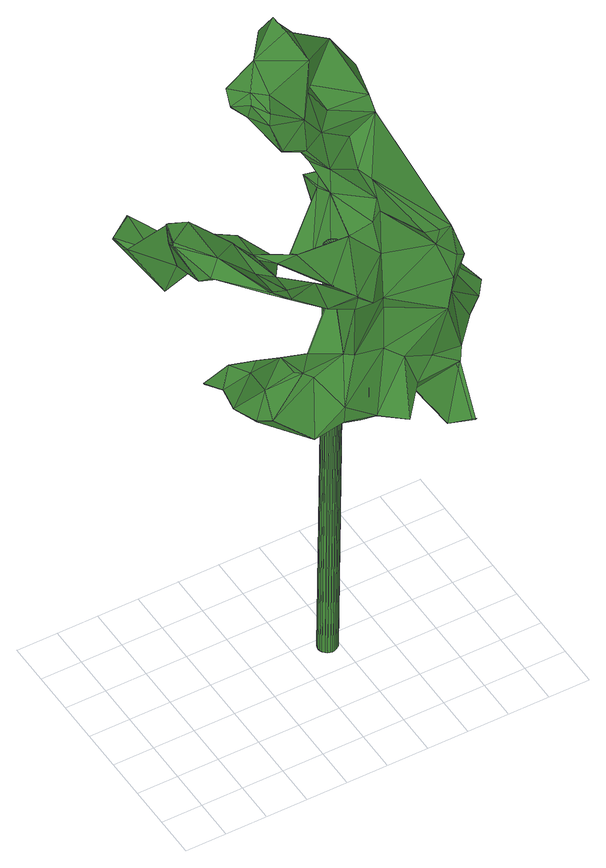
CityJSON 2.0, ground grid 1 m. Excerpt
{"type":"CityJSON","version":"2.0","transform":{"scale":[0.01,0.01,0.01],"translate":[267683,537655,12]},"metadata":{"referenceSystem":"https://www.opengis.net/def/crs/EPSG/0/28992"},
"CityObjects":{
"tree1":{"type":"SolitaryVegetationObject","attributes":{"gtid":175,"crown_width_m":6.67,"crown_median_z":25.02,"crown_r50_m":0.35,"crown_porosity":0.924,"trunk_H_m":12.04,"trunk_DBH_m":0.46,"trunk_radius_m":0.23,"trunk_base_height_m":12.98,"original_gtid":"191"},"geometry":[{"type":"Solid","lod":"3","boundaries":[[[[0,1,2]],[[3,4,5]],[[6,7,8]],[[9,10,11]],[[12,11,10]],[[13,14,15]],[[16,17,18]],[[2,19,0]],[[20,21,2]],[[1,22,23]],[[24,22,1]],[[25,26,27]],[[28,29,30]],[[31,32,33]],[[34,35,36]],[[37,18,17]],[[0,19,38]],[[39,19,40]],[[41,42,43]],[[44,45,43]],[[46,47,48]],[[49,50,51]],[[52,53,54]],[[55,56,57]],[[58,59,60]],[[61,62,63]],[[64,53,65]],[[66,67,68]],[[69,70,71]],[[72,22,24]],[[73,71,74]],[[75,6,8]],[[76,46,77]],[[64,54,53]],[[78,29,28]],[[79,80,81]],[[55,82,56]],[[67,83,84]],[[67,84,85]],[[86,21,20]],[[23,86,20]],[[70,87,71]],[[69,88,70]],[[83,89,90]],[[91,92,93]],[[94,95,96]],[[97,56,98]],[[56,82,98]],[[73,77,99]],[[74,77,73]],[[100,101,102]],[[103,100,102]],[[59,104,105]],[[106,107,108]],[[52,107,106]],[[109,72,110]],[[111,112,113]],[[44,68,67]],[[66,68,114]],[[25,27,84]],[[83,25,84]],[[115,98,82]],[[65,53,52]],[[98,115,116]],[[62,13,15]],[[117,112,118]],[[119,117,118]],[[13,120,14]],[[97,121,122]],[[123,122,121]],[[91,124,16]],[[31,124,91]],[[33,125,104]],[[32,125,33]],[[126,104,125]],[[40,2,21]],[[127,18,37]],[[75,8,49]],[[128,32,93]],[[35,34,83]],[[129,130,131]],[[49,7,50]],[[132,133,134]],[[61,104,13]],[[135,104,61]],[[7,49,8]],[[25,136,26]],[[25,34,136]],[[37,137,138]],[[127,37,138]],[[137,127,138]],[[139,140,141]],[[66,89,67]],[[83,67,89]],[[63,62,142]],[[63,135,61]],[[75,49,143]],[[6,144,7]],[[13,62,61]],[[145,146,147]],[[26,148,149]],[[13,59,150]],[[151,152,153]],[[151,153,81]],[[132,154,133]],[[93,126,128]],[[147,146,155]],[[156,157,54]],[[158,46,159]],[[158,159,160]],[[131,130,105]],[[75,161,6]],[[58,62,15]],[[2,40,19]],[[162,65,163]],[[127,164,18]],[[165,51,166]],[[167,168,78]],[[169,7,144]],[[79,170,171]],[[44,67,85]],[[10,172,38]],[[38,12,10]],[[96,95,173]],[[174,148,36]],[[57,175,55]],[[35,30,174]],[[176,73,99]],[[94,177,169]],[[176,99,48]],[[178,101,100]],[[28,179,180]],[[181,28,180]],[[132,179,181]],[[176,182,73]],[[181,179,134]],[[183,184,185]],[[186,76,74]],[[187,5,188]],[[155,75,189]],[[58,15,14]],[[76,77,74]],[[152,190,109]],[[149,148,174]],[[191,168,192]],[[5,193,3]],[[118,80,79]],[[194,0,172]],[[195,96,173]],[[196,107,156]],[[197,198,123]],[[199,200,97]],[[43,68,44]],[[29,201,30]],[[38,19,39]],[[202,47,158]],[[48,47,202]],[[104,59,13]],[[163,203,42]],[[163,42,204]],[[183,185,158]],[[187,193,5]],[[167,133,205]],[[133,123,205]],[[206,137,17]],[[123,121,205]],[[195,173,95]],[[50,7,207]],[[208,126,92]],[[139,126,208]],[[146,177,195]],[[85,84,209]],[[114,210,66]],[[28,210,114]],[[10,87,211]],[[150,14,120]],[[90,210,28]],[[43,114,68]],[[146,145,177]],[[169,177,145]],[[212,213,214]],[[0,215,216]],[[96,177,94]],[[195,177,96]],[[85,209,44]],[[214,217,212]],[[218,167,78]],[[167,218,133]],[[206,164,137]],[[197,209,219]],[[45,41,43]],[[146,195,161]],[[220,221,109]],[[36,35,174]],[[137,164,127]],[[52,157,222]],[[46,158,47]],[[54,72,24]],[[160,113,223]],[[73,182,71]],[[190,151,224]],[[214,225,217]],[[207,225,50]],[[50,225,51]],[[6,95,94]],[[24,156,54]],[[226,209,197]],[[94,144,6]],[[134,227,193]],[[118,112,22]],[[228,229,230]],[[41,231,232]],[[229,233,230]],[[99,77,46]],[[99,46,48]],[[110,220,109]],[[140,234,171]],[[171,234,235]],[[111,113,160]],[[205,168,167]],[[205,115,168]],[[101,124,31]],[[183,158,160]],[[223,183,160]],[[143,189,75]],[[1,23,2]],[[222,236,107]],[[237,107,236]],[[237,236,222]],[[202,158,185]],[[37,17,137]],[[106,163,52]],[[203,163,106]],[[45,231,41]],[[156,238,196]],[[163,239,162]],[[240,4,3]],[[97,200,56]],[[227,119,193]],[[159,186,241]],[[159,241,111]],[[43,242,114]],[[94,169,144]],[[52,163,65]],[[223,108,196]],[[223,196,183]],[[141,81,153]],[[141,153,152]],[[81,80,151]],[[243,118,22]],[[155,189,143]],[[232,42,41]],[[87,9,244]],[[62,58,60]],[[142,62,60]],[[91,32,31]],[[227,242,106]],[[106,242,203]],[[59,105,60]],[[245,246,139]],[[129,246,245]],[[87,10,9]],[[206,17,16]],[[2,23,20]],[[120,13,150]],[[247,248,215]],[[24,238,156]],[[86,112,111]],[[219,209,84]],[[133,154,123]],[[166,228,165]],[[123,180,197]],[[249,55,175]],[[142,60,250]],[[251,149,174]],[[204,252,239]],[[35,83,30]],[[25,83,34]],[[245,139,141]],[[14,150,58]],[[58,150,59]],[[190,152,151]],[[231,45,226]],[[141,170,81]],[[239,163,204]],[[131,105,246]],[[91,93,32]],[[54,60,253]],[[54,253,72]],[[199,254,27]],[[97,254,199]],[[87,244,71]],[[74,71,244]],[[243,22,72]],[[239,252,162]],[[93,92,126]],[[174,30,201]],[[251,201,191]],[[174,201,251]],[[46,186,159]],[[46,76,186]],[[198,27,254]],[[140,139,234]],[[181,123,154]],[[181,154,132]],[[215,248,184]],[[202,248,48]],[[185,248,202]],[[48,248,176]],[[171,170,141]],[[51,225,166]],[[231,180,232]],[[40,21,39]],[[227,223,113]],[[117,227,113]],[[156,222,157]],[[248,185,184]],[[101,178,206]],[[54,157,52]],[[128,125,32]],[[179,255,232]],[[235,118,79]],[[256,147,257]],[[166,225,214]],[[16,258,259]],[[164,258,16]],[[109,221,152]],[[23,22,86]],[[212,91,213]],[[81,170,79]],[[146,161,155]],[[228,214,213]],[[247,215,0]],[[260,221,220]],[[260,152,221]],[[230,233,261]],[[230,261,162]],[[169,207,7]],[[238,24,262]],[[220,110,253]],[[72,253,110]],[[242,263,203]],[[42,203,263]],[[42,263,43]],[[147,264,145]],[[264,169,145]],[[265,16,259]],[[178,258,206]],[[206,258,164]],[[233,258,178]],[[265,213,91]],[[126,125,128]],[[265,91,16]],[[0,216,1]],[[180,179,232]],[[42,255,266]],[[257,155,143]],[[206,16,124]],[[206,124,101]],[[141,260,267]],[[242,43,263]],[[217,264,147]],[[223,227,108]],[[204,266,165]],[[42,266,204]],[[230,162,252]],[[115,192,168]],[[142,250,63]],[[249,82,55]],[[265,259,229]],[[268,250,64]],[[63,250,268]],[[249,175,251]],[[222,107,52]],[[74,244,186]],[[9,186,244]],[[260,253,267]],[[233,259,258]],[[135,33,104]],[[235,269,118]],[[31,33,135]],[[149,200,199]],[[149,199,26]],[[27,26,199]],[[225,207,264]],[[160,159,111]],[[101,31,135]],[[251,200,149]],[[175,200,251]],[[175,57,200]],[[155,257,147]],[[181,134,78]],[[256,217,147]],[[180,123,181]],[[266,257,143]],[[122,254,97]],[[26,136,148]],[[246,126,139]],[[198,122,123]],[[29,191,201]],[[219,84,27]],[[114,179,28]],[[242,227,179]],[[242,179,114]],[[166,214,228]],[[172,211,194]],[[133,218,134]],[[79,171,235]],[[78,134,218]],[[193,119,269]],[[194,88,69]],[[22,112,86]],[[256,270,212]],[[256,212,217]],[[151,80,118]],[[140,171,141]],[[78,28,271]],[[129,245,130]],[[92,272,256]],[[227,134,179]],[[168,29,78]],[[193,273,3]],[[207,169,264]],[[208,274,139]],[[184,24,275]],[[184,275,215]],[[205,116,115]],[[95,161,195]],[[42,232,255]],[[39,12,38]],[[101,135,102]],[[135,63,102]],[[103,102,63]],[[234,139,274]],[[16,18,164]],[[108,227,106]],[[108,107,196]],[[118,269,119]],[[162,268,65]],[[268,103,63]],[[268,64,65]],[[268,100,103]],[[268,162,100]],[[156,107,237]],[[156,237,222]],[[269,235,274]],[[248,182,176]],[[105,104,246]],[[251,276,249]],[[251,191,276]],[[82,249,276]],[[82,192,115]],[[82,276,192]],[[191,192,276]],[[184,262,24]],[[277,255,179]],[[266,255,277]],[[225,264,217]],[[233,178,261]],[[141,267,245]],[[260,141,152]],[[71,247,69]],[[38,172,0]],[[253,260,220]],[[180,231,226]],[[180,226,197]],[[66,90,89]],[[243,151,118]],[[224,151,243]],[[278,5,4]],[[212,272,91]],[[92,91,272]],[[240,278,4]],[[134,277,132]],[[119,227,117]],[[117,113,112]],[[193,277,134]],[[187,277,193]],[[269,277,187]],[[56,200,57]],[[257,277,256]],[[266,277,257]],[[105,245,267]],[[245,105,130]],[[60,105,267]],[[60,267,253]],[[86,241,11]],[[11,241,186]],[[181,78,271]],[[277,208,279]],[[277,279,256]],[[92,256,279]],[[92,279,208]],[[259,233,229]],[[129,131,246]],[[278,273,5]],[[240,273,278]],[[3,273,240]],[[196,238,183]],[[100,261,178]],[[64,250,54]],[[60,54,250]],[[70,211,87]],[[10,211,172]],[[247,0,194]],[[69,247,194]],[[11,12,86]],[[132,277,179]],[[9,11,186]],[[28,30,90]],[[86,12,21]],[[39,21,12]],[[248,247,182]],[[71,182,247]],[[228,213,229]],[[229,213,265]],[[188,5,273]],[[188,273,193]],[[269,188,193]],[[187,188,269]],[[122,198,254]],[[269,208,277]],[[256,272,270]],[[270,272,212]],[[86,111,241]],[[216,275,1]],[[216,215,275]],[[1,275,24]],[[143,280,266]],[[165,266,280]],[[168,191,29]],[[148,136,36]],[[246,104,126]],[[34,36,136]],[[155,161,75]],[[162,261,100]],[[181,271,28]],[[234,274,235]],[[269,274,208]],[[197,219,198]],[[198,219,27]],[[83,90,30]],[[121,116,205]],[[98,116,97]],[[97,116,121]],[[165,252,204]],[[228,252,165]],[[228,230,252]],[[194,211,88]],[[88,211,70]],[[238,262,183]],[[184,183,262]],[[165,280,51]],[[51,280,49]],[[143,49,280]],[[95,6,161]],[[109,281,72]],[[190,281,109]],[[243,72,281]],[[90,66,210]],[[44,209,45]],[[226,45,209]],[[243,281,224]],[[190,224,281]],[[282,283,284]],[[282,284,285]],[[285,284,286]],[[285,286,287]],[[284,283,288]],[[284,288,286]],[[286,288,289]],[[286,289,287]],[[288,283,290]],[[288,290,289]],[[289,290,291]],[[289,291,287]],[[290,283,292]],[[290,292,291]],[[291,292,293]],[[291,293,287]],[[292,283,294]],[[292,294,293]],[[293,294,295]],[[293,295,287]],[[294,283,296]],[[294,296,295]],[[295,296,297]],[[295,297,287]],[[296,283,298]],[[296,298,297]],[[297,298,299]],[[297,299,287]],[[298,283,300]],[[298,300,299]],[[299,300,301]],[[299,301,287]],[[300,283,302]],[[300,302,301]],[[301,302,303]],[[301,303,287]],[[302,283,304]],[[302,304,303]],[[303,304,305]],[[303,305,287]],[[304,283,306]],[[304,306,305]],[[305,306,307]],[[305,307,287]],[[306,283,308]],[[306,308,307]],[[307,308,309]],[[307,309,287]],[[308,283,310]],[[308,310,309]],[[309,310,311]],[[309,311,287]],[[310,283,312]],[[310,312,311]],[[311,312,313]],[[311,313,287]],[[312,283,314]],[[312,314,313]],[[313,314,315]],[[313,315,287]],[[314,283,316]],[[314,316,315]],[[315,316,317]],[[315,317,287]],[[316,283,318]],[[316,318,317]],[[317,318,319]],[[317,319,287]],[[318,283,320]],[[318,320,319]],[[319,320,321]],[[319,321,287]],[[320,283,322]],[[320,322,321]],[[321,322,323]],[[321,323,287]],[[322,283,324]],[[322,324,323]],[[323,324,325]],[[323,325,287]],[[324,283,326]],[[324,326,325]],[[325,326,327]],[[325,327,287]],[[326,283,328]],[[326,328,327]],[[327,328,329]],[[327,329,287]],[[328,283,330]],[[328,330,329]],[[329,330,331]],[[329,331,287]],[[330,283,282]],[[330,282,331]],[[331,282,285]],[[331,285,287]]]]}]}
},
"vertices":[
[609,491,1674],[652,399,1563],[679,499,1552],[679,216,1287],[697,148,1201],[553,162,1266],[174,160,1066],[192,93,1076],[191,93,1079],[456,513,1684],[532,531,1667],[531,469,1608],[578,531,1578],[759,372,1044],[770,414,1048],[761,372,1046],[577,88,983],[641,54,875],[640,54,873],[661,572,1570],[639,500,1520],[631,538,1505],[595,366,1497],[625,453,1530],[641,354,1555],[82,255,1522],[90,290,1499],[120,214,1433],[287,174,1395],[238,268,1409],[231,260,1451],[610,144,1080],[583,218,1118],[694,227,1120],[84,259,1530],[145,299,1526],[99,312,1532],[695,25,885],[584,585,1604],[624,555,1516],[656,556,1552],[349,100,1349],[422,71,1316],[335,40,1389],[250,49,1452],[305,85,1396],[344,388,1662],[370,290,1629],[360,321,1686],[211,59,1098],[294,28,1027],[295,25,1029],[684,174,1289],[729,162,1245],[746,214,1278],[126,522,1363],[89,477,1317],[60,472,1368],[755,350,1076],[752,351,1077],[764,285,1142],[782,211,1046],[811,237,1055],[802,194,1054],[752,171,1227],[701,128,1219],[260,86,1444],[219,85,1459],[252,51,1453],[484,463,1784],[475,501,1798],[395,449,1754],[706,429,1297],[358,398,1719],[329,451,1702],[223,112,1139],[322,422,1674],[322,421,1676],[315,316,1323],[540,428,1315],[542,429,1318],[531,471,1322],[149,481,1326],[163,209,1485],[138,195,1449],[217,84,1456],[549,429,1549],[467,549,1720],[484,496,1782],[233,97,1444],[244,187,1414],[526,188,1013],[496,224,1011],[507,224,1013],[194,233,1048],[192,234,1051],[178,288,1027],[123,360,1274],[139,422,1294],[349,381,1701],[709,110,1025],[708,112,1024],[759,161,1046],[759,160,1049],[722,297,1097],[723,298,1099],[549,176,1328],[569,214,1413],[540,195,1412],[710,496,1288],[720,456,1285],[504,368,1545],[565,337,1486],[482,276,1461],[339,100,1413],[217,438,1328],[231,405,1318],[519,277,1446],[551,392,1326],[586,299,1328],[767,414,1047],[240,372,1315],[221,347,1334],[320,296,1301],[629,106,1038],[561,266,1136],[549,305,1138],[693,23,885],[549,242,1125],[532,324,1171],[645,372,1311],[560,283,1142],[419,231,1268],[361,324,1292],[405,286,1303],[751,178,1040],[82,260,1528],[693,25,887],[695,23,887],[537,351,1124],[461,409,1170],[563,462,1210],[828,227,1062],[314,107,1147],[177,160,1064],[290,218,1075],[273,234,1098],[313,206,1096],[98,313,1530],[119,342,1495],[767,413,1049],[565,465,1319],[639,513,1289],[564,467,1316],[359,291,1296],[295,169,1151],[583,271,1454],[715,213,1284],[427,305,1585],[424,382,1640],[452,314,1538],[248,214,1090],[663,90,1178],[516,113,1265],[640,52,876],[379,42,1067],[373,36,1032],[313,378,1330],[266,391,1347],[265,203,1077],[544,423,1198],[462,408,1173],[534,532,1669],[177,291,1029],[121,343,1496],[63,473,1369],[370,335,1705],[233,246,1058],[691,84,1010],[408,143,1331],[285,173,1392],[359,289,1299],[389,371,1720],[485,282,1524],[502,346,1571],[437,298,1592],[428,477,1673],[496,193,1261],[522,281,1160],[298,117,1149],[643,496,1302],[235,398,1356],[217,438,1331],[577,254,1320],[506,473,1761],[225,268,1079],[570,228,1439],[257,179,1400],[250,218,1400],[131,323,1379],[81,446,1349],[190,335,1374],[371,288,1631],[459,57,1329],[434,94,1152],[267,389,1319],[690,86,1009],[313,49,1033],[518,281,1157],[231,96,1441],[277,112,1414],[469,549,1721],[454,66,1008],[461,48,994],[424,51,998],[500,399,1648],[530,450,1612],[387,62,1021],[361,324,1296],[242,187,1411],[718,456,1283],[707,496,1286],[680,215,1290],[481,273,1462],[631,480,1305],[337,50,1026],[275,111,1412],[492,214,1378],[461,46,997],[517,3,993],[553,86,1093],[327,114,1369],[364,115,1344],[572,64,1022],[500,359,1165],[495,371,1177],[578,254,1323],[589,298,1330],[562,294,1473],[522,122,1228],[708,236,1138],[528,452,1608],[427,71,1352],[662,418,1309],[408,476,1695],[556,421,1206],[552,306,1140],[502,398,1744],[458,341,1636],[126,519,1364],[738,245,1157],[124,423,1346],[512,104,1125],[705,429,1294],[162,291,1390],[401,121,1328],[409,141,1130],[358,161,1138],[577,85,984],[534,44,984],[682,453,1289],[626,95,1053],[577,355,1513],[427,68,1351],[349,64,1028],[526,48,984],[412,104,1158],[654,412,1300],[705,145,1161],[510,322,1172],[480,116,1138],[320,305,1315],[524,186,1015],[560,265,1140],[509,322,1169],[551,404,1564],[185,440,1337],[452,211,1251],[583,217,1121],[535,221,1110],[337,100,1129],[682,452,1293],[498,275,98],[475,275,98],[497,281,98],[509,269,1302],[509,274,1302],[486,269,1302],[495,286,98],[506,280,1302],[491,291,98],[503,285,1302],[487,295,98],[498,288,1302],[481,297,98],[492,291,1302],[475,298,98],[487,292,1302],[469,297,98],[481,291,1302],[464,295,98],[475,289,1302],[459,291,98],[470,285,1303],[455,287,98],[467,280,1303],[453,281,98],[464,275,1303],[452,275,98],[464,269,1302],[453,269,98],[464,263,1302],[455,264,98],[466,257,1302],[459,259,98],[470,252,1302],[463,255,98],[475,249,1302],[469,253,98],[480,246,1302],[475,252,98],[486,246,1302],[481,253,98],[492,246,1302],[486,255,98],[498,249,1302],[491,259,98],[503,252,1302],[495,263,98],[506,257,1302],[497,269,98],[509,262,1302]
]}
